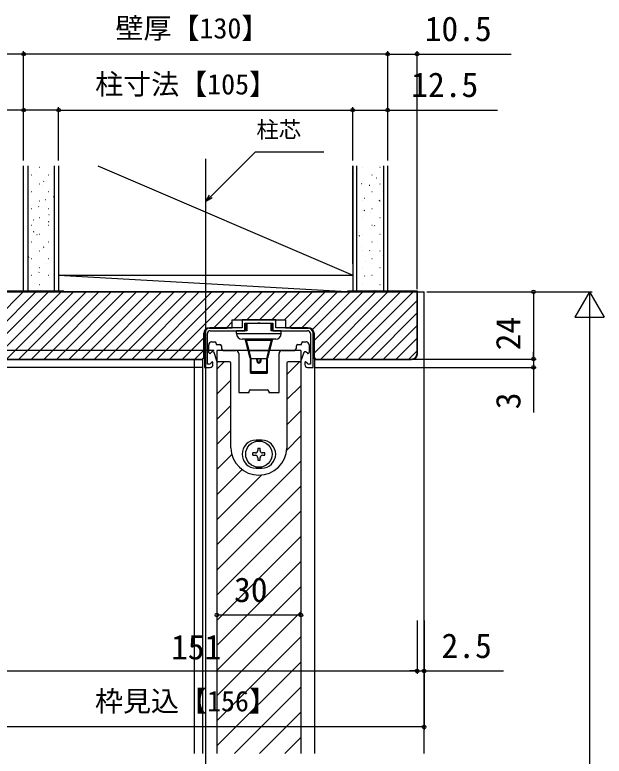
# Model space of a CAD drawing. Units: millimetres, scale not verified. Extents: x -525 to 525, y -783 to 779.
# Drawn here: x -415.1 to -204.7, y 326 to 590.9 of the extents above; entities that cross this region are included whole.
import ezdxf
from ezdxf.enums import TextEntityAlignment as Align

# ---------------------------------------------------------------- set-up
doc = ezdxf.new("R2010")
doc.units = ezdxf.units.MM
doc.header["$LTSCALE"] = 4
for name, color, linetype in [('0-0_0', 7, 'Continuous'), ('0-3_YKK_11', 7, 'Continuous'), ('0-5_YKK_12', 2, 'Continuous'), ('0-6_YKK_13', 4, 'Continuous'), ('0-8_YKK_D', 6, 'Continuous'), ('0-A_YSS_K', 3, 'Continuous'), ('0-B_YSS_KE', 3, 'Continuous')]:
    doc.layers.add(name, color=color, linetype=linetype)
doc.styles.add('ＭＳ ゴシック', font='')
doc.styles.get('ＭＳ ゴシック').set_extended_font_data('MS Gothic')

msp = doc.modelspace()

# ---------------------------------------------------------------- linework, layer by layer
at = {"layer": '0-0_0'}
for p, q in [((-296.3, 492.112), (-296.3, 491.912)), ((-339.4, 478.912), (-339.4, 479.112))]:
    msp.add_line(p, q, dxfattribs=at)
at = {"layer": '0-3_YKK_11'}
for points in [[(-310.6, 479.012), (-322, 479.012), (-322, 481.912), (-334, 481.912), (-334, 479.012), (-345.4, 479.012)], [(-345.4, 478.012), (-333, 478.012), (-333, 480.712), (-328.458, 480.712), (-328.275, 480.832), (-327.725, 480.832), (-327.542, 480.712), (-323, 480.712), (-323, 478.012), (-310.6, 478.012)], [(-347.4, 477.012), (-347.4, 464.912), (-345.4, 464.912)], [(-345.897, 466.112), (-346.4, 466.112), (-346.4, 477.012)], [(-310.6, 464.912), (-308.6, 464.912), (-308.6, 477.012)], [(-309.6, 477.012), (-309.6, 466.112), (-310.103, 466.112)], [(-344.4, 465.912), (-344.4, 466.782), (-344.692, 466.903), (-345.19, 466.404)], [(-310.81, 466.404), (-311.308, 466.903), (-311.6, 466.782), (-311.6, 465.912)]]:
    msp.add_lwpolyline(points, dxfattribs=at)
for centre, radius, start, end in [((-345.4, 477.012), 2, 90, 180), ((-345.4, 477.012), 1, 90, 180), ((-310.6, 477.012), 2, 360, 90), ((-310.6, 477.012), 1, 0, 90), ((-345.897, 467.112), 1, 270, 315), ((-310.103, 467.112), 1, 225, 270), ((-345.4, 465.912), 1, 270, 360), ((-310.6, 465.912), 1, 180, 270)]:
    msp.add_arc(centre, radius, start, end, dxfattribs=at)
at = {"layer": '0-5_YKK_12'}
for p, q in [((-347, 141.912), (-347, 539.412)), ((-425, 491.912), (-269, 491.912)), ((-269, 326.912), (-269, 491.912)), ((-343, 470.912), (-343, 326.912)), ((-313, 470.912), (-343, 470.912)), ((-313, 470.912), (-313, 326.912)), ((-351, 326.912), (-351, 467.912)), ((-348, 326.912), (-348, 467.912)), ((-343, 464.311), (-340.399, 466.912)), ((-318, 462.37), (-313.459, 466.912)), ((-308, 326.912), (-308, 467.912)), ((-343, 455.331), (-338, 460.331)), ((-318, 453.39), (-313, 458.39)), ((-343, 446.35), (-338, 451.35)), ((-318, 444.41), (-313, 449.41)), ((-343, 437.37), (-338, 442.37)), ((-318.049, 435.38), (-313, 440.429)), ((-343, 428.39), (-337.642, 433.748)), ((-343, 401.449), (-313, 431.449)), ((-343, 419.41), (-334, 428.41)), ((-343, 410.429), (-326.964, 426.465)), ((-343, 392.469), (-313, 422.469)), ((-343, 383.489), (-313, 413.489)), ((-343, 374.508), (-313, 404.508)), ((-343, 365.528), (-313, 395.528)), ((-343, 356.548), (-313, 386.548)), ((-343, 347.568), (-313, 377.568)), ((-343, 338.587), (-313, 368.587)), ((-343, 329.607), (-313, 359.607)), ((-336.715, 326.912), (-313, 350.627)), ((-327.735, 326.912), (-313, 341.647)), ((-318.755, 326.912), (-313, 332.666))]:
    msp.add_line(p, q, dxfattribs=at)
at = {"layer": '0-6_YKK_13'}
for p, q in [((-332.8, 480.712), (-332.8, 478.012)), ((-332.8, 480.712), (-323.2, 480.712)), ((-332.343, 480.712), (-332.343, 478.012)), ((-323.657, 478.012), (-323.657, 480.712)), ((-323.2, 478.012), (-323.2, 480.712)), ((-336, 477.012), (-336, 478.012)), ((-332.343, 478.012), (-336, 478.012)), ((-336, 477.012), (-320, 477.012)), ((-320, 478.012), (-323.657, 478.012)), ((-320, 477.012), (-320, 478.012)), ((-322, 475.012), (-334, 475.012)), ((-331.06, 468.234), (-332.776, 474.641)), ((-332.431, 474.512), (-332.776, 474.641)), ((-332.431, 475.012), (-332.431, 474.512)), ((-331.493, 471.012), (-332.431, 474.512)), ((-323.569, 474.512), (-332.431, 474.512)), ((-323.224, 474.641), (-324.94, 468.234)), ((-323.569, 474.512), (-324.507, 471.012)), ((-323.569, 475.012), (-323.569, 474.512)), ((-323.224, 474.641), (-323.569, 474.512)), ((-345.9, 470.212), (-345.9, 473.012)), ((-344.9, 474.012), (-343.7, 474.012)), ((-343.2, 473.512), (-343.2, 473.112)), ((-343.2, 473.112), (-341.9, 473.112)), ((-341.4, 472.612), (-341.4, 471.912)), ((-314.6, 471.912), (-314.6, 472.612)), ((-314.1, 473.112), (-312.8, 473.112)), ((-312.8, 473.112), (-312.8, 473.512)), ((-312.3, 474.012), (-311.1, 474.012)), ((-310.1, 473.012), (-310.1, 470.212)), ((-345.511, 469.912), (-345.6, 469.912)), ((-344.937, 470.309), (-345.316, 469.984)), ((-344.798, 470.428), (-344.937, 470.309)), ((-344.76, 470.457), (-344.798, 470.428)), ((-343.035, 467.317), (-343.998, 470.206)), ((-340.4, 470.912), (-336.2, 470.912)), ((-331.783, 470.934), (-331.493, 471.012)), ((-330.77, 468.012), (-331.493, 471.012)), ((-331.493, 471.012), (-324.507, 471.012)), ((-324.507, 471.012), (-325.23, 468.012)), ((-324.217, 470.934), (-324.507, 471.012)), ((-319.8, 470.912), (-315.6, 470.912)), ((-312.002, 470.206), (-312.965, 467.317)), ((-311.202, 470.428), (-311.24, 470.457)), ((-311.063, 470.309), (-311.202, 470.428)), ((-310.684, 469.984), (-311.063, 470.309)), ((-310.4, 469.912), (-310.489, 469.912)), ((-342.968, 467.117), (-343.035, 467.317)), ((-338.5, 466.912), (-342.684, 466.912)), ((-331, 463.123), (-331, 468.121)), ((-325.23, 468.012), (-330.77, 468.012)), ((-330.7, 462.823), (-330.7, 468.012)), ((-328.8, 468.012), (-328.8, 467.596)), ((-328.5, 468.012), (-328.5, 467.633)), ((-327.5, 468.012), (-327.5, 467.633)), ((-327.2, 467.596), (-327.2, 468.012)), ((-325.3, 468.012), (-325.3, 462.823)), ((-325, 468.121), (-325, 463.123)), ((-318, 466.412), (-318, 454.312)), ((-313.316, 466.912), (-317.5, 466.912)), ((-312.965, 467.317), (-313.032, 467.117)), ((-330.7, 463.42), (-325.3, 463.42)), ((-330.7, 463.086), (-325.3, 463.086)), ((-330.7, 462.83), (-325.3, 462.83)), ((-330.7, 462.823), (-325.3, 462.823)), ((-331.5, 455.912), (-331.5, 456.412)), ((-331, 456.912), (-325, 456.912)), ((-324.5, 456.412), (-324.5, 455.912)), ((-318, 454.312), (-318, 436.112)), ((-327, 438.912), (-329, 438.912)), ((-328.42, 436.062), (-327.58, 436.062)), ((-328.42, 436.062), (-328.42, 435.172)), ((-327.58, 435.172), (-327.58, 436.062)), ((-330.15, 433.492), (-330.15, 434.332)), ((-329.26, 434.332), (-330.15, 434.332)), ((-330.15, 433.492), (-329.26, 433.492)), ((-328.42, 432.652), (-328.42, 431.762)), ((-327.58, 431.762), (-327.58, 432.652)), ((-325.85, 434.332), (-326.74, 434.332)), ((-326.74, 433.492), (-325.85, 433.492)), ((-326.74, 433.492), (-325.85, 433.492)), ((-325.85, 433.492), (-325.85, 434.332)), ((-328.42, 431.762), (-327.58, 431.762)), ((-329, 428.912), (-327, 428.912))]:
    msp.add_line(p, q, dxfattribs=at)
for points in [[(-335.2, 469.912), (-335.2, 455.912), (-331.5, 455.912)], [(-324.5, 455.912), (-320.8, 455.912), (-320.8, 469.912)], [(-338, 436.119), (-338, 454.312), (-338, 466.412)], [(-328.8, 467.596), (-328.769, 467.596), (-328.739, 467.597), (-328.708, 467.598), (-328.678, 467.599), (-328.647, 467.601), (-328.616, 467.604), (-328.586, 467.607), (-328.556, 467.612), (-328.526, 467.618), (-328.5, 467.633)], [(-328.8, 467.596), (-328.791, 467.427), (-328.763, 467.26), (-328.717, 467.098), (-328.651, 466.943), (-328.563, 466.799), (-328.453, 466.671), (-328.32, 466.567), (-328.167, 466.498), (-328, 466.473), (-327.833, 466.498), (-327.68, 466.567), (-327.547, 466.671), (-327.437, 466.799), (-327.349, 466.943), (-327.283, 467.098), (-327.237, 467.26), (-327.209, 467.427), (-327.2, 467.596)], [(-328.5, 467.633), (-328.496, 467.517), (-328.485, 467.402), (-328.465, 467.289), (-328.437, 467.177), (-328.399, 467.067), (-328.35, 466.963), (-328.288, 466.865), (-328.209, 466.781), (-328.112, 466.719), (-328, 466.694), (-327.888, 466.719), (-327.791, 466.781), (-327.712, 466.865), (-327.65, 466.963), (-327.601, 467.067), (-327.563, 467.177), (-327.535, 467.289), (-327.515, 467.402), (-327.504, 467.517), (-327.5, 467.633)], [(-327.2, 467.596), (-327.231, 467.596), (-327.261, 467.597), (-327.292, 467.598), (-327.322, 467.599), (-327.353, 467.601), (-327.384, 467.604), (-327.414, 467.607), (-327.444, 467.612), (-327.474, 467.618), (-327.5, 467.633)], [(-330.7, 463.42), (-330.731, 463.42), (-330.761, 463.42), (-330.792, 463.419), (-330.822, 463.417), (-330.853, 463.415), (-330.884, 463.413), (-330.914, 463.409), (-330.944, 463.405), (-330.974, 463.399), (-331, 463.384), (-330.994, 463.326), (-330.977, 463.27), (-330.949, 463.218), (-330.912, 463.173), (-330.866, 463.136), (-330.814, 463.109), (-330.758, 463.092), (-330.7, 463.086)], [(-331, 463.123), (-330.993, 463.065), (-330.975, 463.01), (-330.947, 462.959), (-330.91, 462.915), (-330.865, 462.879), (-330.813, 462.852), (-330.758, 462.836), (-330.7, 462.83)], [(-325, 463.384), (-325.026, 463.399), (-325.056, 463.405), (-325.086, 463.409), (-325.116, 463.413), (-325.147, 463.415), (-325.178, 463.417), (-325.208, 463.419), (-325.239, 463.42), (-325.269, 463.42), (-325.3, 463.42)], [(-325.3, 463.086), (-325.242, 463.092), (-325.186, 463.109), (-325.134, 463.136), (-325.088, 463.173), (-325.051, 463.218), (-325.023, 463.27), (-325.006, 463.326), (-325, 463.384)], [(-325, 463.123), (-325.007, 463.065), (-325.025, 463.01), (-325.053, 462.959), (-325.09, 462.915), (-325.135, 462.879), (-325.187, 462.852), (-325.242, 462.836), (-325.3, 462.83)]]:
    msp.add_lwpolyline(points, dxfattribs=at)
msp.add_circle((-328, 433.912), 4.7, dxfattribs=at)
for centre, radius, start, end in [((-334, 477.012), 2, 180, 270), ((-322, 477.012), 2, 270, 0), ((-333.259, 474.512), 0.5, 15, 89.80906), ((-322.741, 474.512), 0.5, 90.67994, 165), ((-344.9, 473.012), 1, 93.6951, 180), ((-344.9, 473.012), 1, 90, 93.6951), ((-343.7, 473.512), 0.5, 0, 90), ((-341.9, 472.612), 0.5, 0, 90), ((-340.4, 471.912), 1, 180, 270), ((-315.6, 471.912), 1, 270, 0), ((-314.1, 472.612), 0.5, 90, 180), ((-312.3, 473.512), 0.5, 90, 180), ((-311.1, 473.012), 1, 86.3049, 90), ((-311.1, 473.012), 1, 0, 86.3049), ((-345.6, 470.212), 0.3, 180, 270), ((-345.511, 470.212), 0.3, 270, 310.60129), ((-344.473, 470.048), 0.5, 18.43495, 125.07316), ((-336.2, 469.912), 1, 0, 90), ((-319.8, 469.912), 1, 90, 180), ((-311.527, 470.048), 0.5, 54.92684, 161.56505), ((-310.489, 470.212), 0.3, 229.39871, 270), ((-310.4, 470.212), 0.3, 270, 0), ((-342.684, 467.212), 0.3, 198.43495, 270), ((-338.5, 466.412), 0.5, 0, 90), ((-330.77, 468.312), 0.3, 195, 270), ((-325.23, 468.312), 0.3, 270, 345), ((-317.5, 466.412), 0.5, 90, 180), ((-313.316, 467.212), 0.3, 270, 341.56505), ((-330.706, 463.128), 0.294, 180.00014, 180.79402), ((-330.705, 463.128), 0.295, 180.7939, 181.00886), ((-330.7, 463.123), 0.3, 180, 270), ((-325.3, 463.123), 0.3, 270, 0), ((-325.294, 463.128), 0.294, 359.20598, 359.99986), ((-325.295, 463.128), 0.295, 358.99114, 359.2061), ((-331, 456.412), 0.5, 90, 180), ((-325, 456.412), 0.5, 0, 90), ((-329, 433.912), 5, 90, 270), ((-327, 433.912), 5, 270, 90), ((-337.5, 436.119), 0.5, 180, 181.79037), ((-328, 436.416), 10.005, 181.79037, 358.25523), ((-329.26, 435.172), 0.84, 270, 0), ((-326.74, 435.172), 0.84, 180, 270), ((-329.26, 432.652), 0.84, 0, 90), ((-326.74, 432.652), 0.84, 90, 180)]:
    msp.add_arc(centre, radius, start, end, dxfattribs=at)
at = {"layer": '0-8_YKK_D'}
for p, q in [((-412, 538.912), (-412, 577.912)), ((-412, 538.912), (-412, 577.912)), ((-282, 538.912), (-282, 577.912)), ((-282, 538.912), (-282, 577.912)), ((-271.5, 492.912), (-271.5, 577.912)), ((-282, 576.912), (-412, 576.912)), ((-412, 538.912), (-412, 557.912)), ((-399.5, 538.912), (-399.5, 557.912)), ((-399.5, 538.912), (-399.5, 557.912)), ((-399.5, 556.912), (-294.5, 556.912)), ((-294.5, 538.912), (-294.5, 557.912)), ((-294.5, 538.912), (-294.5, 557.912)), ((-282, 538.912), (-282, 557.912)), ((-268, 491.912), (-208.95, 491.912)), ((-268, 491.912), (-228.95, 491.912)), ((-229.95, 491.912), (-229.95, 467.912)), ((-209.95, 491.912), (-215.2, 482.818)), ((-209.95, 491.912), (-204.7, 482.818)), ((-209.95, 491.912), (-209.95, 473.725)), ((-215.2, 482.818), (-204.7, 482.818)), ((-209.95, 481.412), (-209.95, 169.412)), ((-344, 470.912), (-503.213, 470.912)), ((-344, 470.912), (-503.195, 470.912)), ((-344, 470.912), (-483.213, 470.912)), ((-229.95, 467.912), (-229.95, 470.462)), ((-272.5, 467.912), (-228.95, 467.912)), ((-272.5, 467.912), (-228.95, 467.912)), ((-229.95, 467.912), (-229.95, 464.912)), ((-347.9, 464.912), (-483.213, 464.912)), ((-308.1, 464.912), (-228.95, 464.912)), ((-229.95, 464.912), (-229.95, 448.857)), ((-343, 405.133), (-343, 375.412)), ((-313, 405.133), (-313, 375.412)), ((-313, 376.412), (-343, 376.412)), ((-271.5, 374.412), (-271.5, 355.412)), ((-271.5, 374.412), (-271.5, 355.412)), ((-269, 374.412), (-269, 355.412)), ((-422.5, 356.412), (-271.5, 356.412)), ((-271.5, 356.412), (-274.05, 356.412)), ((-271.5, 356.412), (-269, 356.412)), ((-269, 357.194), (-269, 335.412)), ((-269, 356.412), (-240.673, 356.412)), ((-269, 336.412), (-425, 336.412))]:
    msp.add_line(p, q, dxfattribs=at)
for points in [[(-412, 576.912), (-422.5, 576.912), (-456.05, 576.912)], [(-282, 576.912), (-271.5, 576.912), (-237.95, 576.912)], [(-399.5, 556.912), (-412, 556.912), (-452.338, 556.912)], [(-294.5, 556.912), (-282, 556.912), (-242.753, 556.912)], [(-347, 524.246), (-345.197, 526.049), (-329.235, 542.011), (-304.843, 542.011)], [(-344.714, 525.566), (-347, 524.246), (-345.68, 526.532)]]:
    msp.add_lwpolyline(points, dxfattribs=at)
for centre in [(-412, 576.912), (-412, 576.912), (-282, 576.912), (-282, 576.912), (-271.5, 576.912), (-412, 556.912), (-399.5, 556.912), (-399.5, 556.912), (-294.5, 556.912), (-294.5, 556.912), (-282, 556.912), (-229.95, 491.912), (-229.95, 467.912), (-229.95, 467.912), (-229.95, 464.912), (-343, 376.412), (-313, 376.412), (-271.5, 356.412), (-271.5, 356.412), (-269, 356.412), (-269, 336.412)]:
    msp.add_circle(centre, 0.637, dxfattribs=at)
at = {"layer": '0-A_YSS_K'}
for p, q in [((-412, 491.912), (-412, 536.912)), ((-410.5, 536.912), (-410.5, 491.912)), ((-406.44, 536.465), (-406.34, 536.465)), ((-401, 491.912), (-401, 536.912)), ((-399.5, 536.912), (-399.5, 501.912)), ((-385.5, 536.912), (-294.5, 497.912)), ((-294.5, 501.912), (-294.5, 536.912)), ((-293, 491.912), (-293, 536.912)), ((-292.719, 535.925), (-292.7, 535.932)), ((-290.92, 536.465), (-290.82, 536.465)), ((-284.84, 536.465), (-284.74, 536.465)), ((-283.5, 536.912), (-283.5, 491.912)), ((-282, 491.912), (-282, 536.912)), ((-409.29, 533.715), (-409.19, 533.715)), ((-407.396, 535.089), (-407.377, 535.096)), ((-403.21, 533.715), (-403.11, 533.715)), ((-287.69, 533.715), (-287.59, 533.715)), ((-285.941, 532.644), (-285.922, 532.65)), ((-406.44, 530.485), (-406.34, 530.485)), ((-405.444, 530.099), (-405.425, 530.105)), ((-404.931, 531.349), (-404.764, 531.46)), ((-291.427, 530.701), (-291.408, 530.707)), ((-290.92, 530.485), (-290.82, 530.485)), ((-288.597, 529.993), (-288.431, 530.103)), ((-284.84, 530.485), (-284.74, 530.485)), ((-409.29, 527.735), (-409.19, 527.735)), ((-403.21, 527.735), (-403.11, 527.735)), ((-287.69, 527.735), (-287.59, 527.735)), ((-283.989, 527.653), (-283.97, 527.66)), ((-404.152, 524.874), (-404.133, 524.881)), ((-401.321, 525.903), (-401.154, 526.013)), ((-290.229, 525.443), (-290.21, 525.45)), ((-284.988, 524.546), (-284.821, 524.657)), ((-409.732, 522.898), (-409.713, 522.905)), ((-406.7, 522.343), (-406.533, 522.453)), ((-406.44, 524.505), (-406.34, 524.505)), ((-290.92, 524.505), (-290.82, 524.505)), ((-284.84, 524.505), (-284.74, 524.505)), ((-409.29, 521.755), (-409.19, 521.755)), ((-403.21, 521.755), (-403.11, 521.755)), ((-402.954, 519.617), (-402.935, 519.623)), ((-290.366, 520.986), (-290.199, 521.097)), ((-288.277, 520.452), (-288.258, 520.459)), ((-287.69, 521.755), (-287.59, 521.755)), ((-408.44, 517.674), (-408.421, 517.68)), ((-406.44, 518.525), (-406.34, 518.525)), ((-403.09, 516.897), (-402.923, 517.007)), ((-290.92, 518.525), (-290.82, 518.525)), ((-284.84, 518.525), (-284.74, 518.525)), ((-409.29, 515.775), (-409.19, 515.775)), ((-403.21, 515.775), (-403.11, 515.775)), ((-401.002, 514.626), (-401, 514.627)), ((-287.69, 515.775), (-287.59, 515.775)), ((-286.985, 515.228), (-286.966, 515.235)), ((-286.756, 515.54), (-286.59, 515.65)), ((-408.468, 513.337), (-408.302, 513.447)), ((-407.242, 512.416), (-407.223, 512.423)), ((-406.44, 512.545), (-406.34, 512.545)), ((-292.566, 513.252), (-292.547, 513.259)), ((-292.135, 511.98), (-291.968, 512.09)), ((-290.92, 512.545), (-290.82, 512.545)), ((-284.84, 512.545), (-284.74, 512.545)), ((-409.29, 509.795), (-409.19, 509.795)), ((-403.21, 509.795), (-403.11, 509.795)), ((-287.69, 509.795), (-287.59, 509.795)), ((-285.787, 509.97), (-285.769, 509.977)), ((-406.44, 506.565), (-406.34, 506.565)), ((-405.29, 507.425), (-405.272, 507.432)), ((-404.859, 507.89), (-404.692, 508.001)), ((-291.274, 508.027), (-291.255, 508.034)), ((-290.92, 506.565), (-290.82, 506.565)), ((-288.525, 506.534), (-288.359, 506.644)), ((-284.84, 506.565), (-284.74, 506.565)), ((-410.237, 504.33), (-410.071, 504.441)), ((-409.29, 503.815), (-409.19, 503.815)), ((-403.21, 503.815), (-403.11, 503.815)), ((-287.69, 503.815), (-287.59, 503.815)), ((-283.835, 504.98), (-283.817, 504.986)), ((-403.998, 502.201), (-403.979, 502.208)), ((-290.076, 502.77), (-290.057, 502.776)), ((-409.579, 500.225), (-409.56, 500.232)), ((-406.628, 498.884), (-406.461, 498.994)), ((-406.44, 500.585), (-406.34, 500.585)), ((-290.92, 500.585), (-290.82, 500.585)), ((-284.84, 500.585), (-284.74, 500.585)), ((-409.29, 497.835), (-409.19, 497.835)), ((-403.21, 497.835), (-403.11, 497.835)), ((-402.801, 496.943), (-402.782, 496.95)), ((-399.5, 497.912), (-294.5, 497.912)), ((-399.5, 497.912), (-294.5, 491.912)), ((-290.294, 497.527), (-290.127, 497.638)), ((-288.124, 497.779), (-288.105, 497.786)), ((-287.69, 497.835), (-287.59, 497.835)), ((-408.287, 495), (-408.268, 495.007)), ((-406.44, 494.605), (-406.34, 494.605)), ((-290.92, 494.605), (-290.82, 494.605)), ((-284.84, 494.605), (-284.74, 494.605)), ((-422.5, 481.54), (-412.128, 491.912)), ((-422.5, 477.05), (-407.638, 491.912)), ((-422.5, 472.56), (-403.148, 491.912)), ((-421.991, 468.579), (-398.658, 491.912)), ((-418.168, 467.912), (-394.168, 491.912)), ((-413.678, 467.912), (-389.678, 491.912)), ((-409.188, 467.912), (-385.188, 491.912)), ((-404.698, 467.912), (-380.698, 491.912)), ((-400.207, 467.912), (-376.207, 491.912)), ((-399.5, 491.912), (-294.5, 491.912)), ((-395.717, 467.912), (-371.717, 491.912)), ((-391.227, 467.912), (-367.227, 491.912)), ((-386.737, 467.912), (-362.737, 491.912)), ((-382.247, 467.912), (-358.247, 491.912)), ((-377.757, 467.912), (-353.757, 491.912)), ((-373.267, 467.912), (-349.267, 491.912)), ((-368.776, 467.912), (-344.776, 491.912)), ((-364.286, 467.912), (-340.286, 491.912)), ((-359.796, 467.912), (-335.796, 491.912)), ((-344.106, 479.112), (-331.306, 491.912)), ((-336.816, 481.912), (-326.816, 491.912)), ((-332.326, 481.912), (-322.326, 491.912)), ((-327.836, 481.912), (-317.836, 491.912)), ((-323.346, 481.912), (-313.346, 491.912)), ((-318.855, 481.912), (-308.855, 491.912)), ((-317.165, 479.112), (-304.365, 491.912)), ((-312.675, 479.112), (-299.875, 491.912)), ((-308.829, 478.467), (-295.385, 491.912)), ((-308.3, 474.507), (-290.895, 491.912)), ((-308.3, 470.016), (-286.405, 491.912)), ((-305.915, 467.912), (-281.915, 491.912)), ((-301.425, 467.912), (-277.425, 491.912)), ((-296.934, 467.912), (-272.934, 491.912)), ((-286.832, 492.555), (-286.813, 492.561)), ((-292.444, 467.912), (-271.5, 488.856)), ((-287.954, 467.912), (-271.5, 484.366)), ((-339.616, 479.112), (-337.5, 481.228)), ((-283.464, 467.912), (-271.5, 479.876)), ((-355.306, 467.912), (-347.7, 475.518)), ((-278.974, 467.912), (-271.5, 475.386)), ((-350.816, 467.912), (-347.7, 471.028)), ((-274.484, 467.912), (-271.5, 470.895))]:
    msp.add_line(p, q, dxfattribs=at)
for points in [[(-399.5, 536.912), (-399.5, 491.912), (-412, 491.912)], [(-294.5, 536.912), (-294.5, 491.912), (-282, 491.912)]]:
    msp.add_lwpolyline(points, dxfattribs=at)
at = {"layer": '0-B_YSS_KE'}
for p, q in [((-397.7, 492.112), (-397.7, 491.912)), ((-345.7, 478.912), (-339.4, 478.912)), ((-316.6, 478.912), (-316.6, 479.112)), ((-316.6, 478.912), (-310.3, 478.912))]:
    msp.add_line(p, q, dxfattribs=at)
for points in [[(-397.7, 492.112), (-422.7, 492.112), (-422.7, 469.912)], [(-271.5, 469.912), (-271.5, 491.912), (-422.5, 491.912), (-422.5, 469.912)], [(-271.3, 469.912), (-271.3, 492.112), (-296.3, 492.112)], [(-345.7, 479.112), (-337.5, 479.112), (-337.5, 481.912), (-318.5, 481.912), (-318.5, 479.112), (-310.3, 479.112)], [(-420.5, 467.712), (-348.117, 467.712), (-347.5, 468.329), (-347.5, 477.112)], [(-420.5, 467.912), (-348.2, 467.912), (-347.7, 468.412), (-347.7, 477.112)], [(-308.5, 477.112), (-308.5, 468.329), (-307.883, 467.712), (-273.5, 467.712)], [(-308.3, 477.112), (-308.3, 468.412), (-307.8, 467.912), (-273.5, 467.912)]]:
    msp.add_lwpolyline(points, dxfattribs=at)
for centre, radius, start, end in [((-345.7, 477.112), 2, 90, 180), ((-345.7, 477.112), 1.8, 90, 180), ((-310.3, 477.112), 2, 0, 90), ((-310.3, 477.112), 1.8, 0, 90), ((-273.5, 469.912), 2.2, 270, 0), ((-273.5, 469.912), 2, 270, 0)]:
    msp.add_arc(centre, radius, start, end, dxfattribs=at)

# ---------------------------------------------------------------- texts
at = {"layer": '0-8_YKK_D', "style": 'ＭＳ ゴシック'}
for s, height, p in [('壁厚【130】', 7.331, (-379.216, 580.275)), ('10.5', 8.798, (-268.791, 578.912)), ('柱寸法【105】', 7.331, (-386.46, 560.275)), ('12.5', 8.798, (-273.594, 558.912)), ('柱芯', 5.865, (-328.906, 545.219)), ('30', 8.798, (-336.864, 378.412)), ('151', 8.798, (-359.375, 357.912)), ('2.5', 8.798, (-262.786, 358.412)), ('枠見込【156】', 7.331, (-386.517, 339.775))]:
    msp.add_text(s, height=height, dxfattribs=at).set_placement(p, align=Align.BOTTOM_LEFT)
for s, p in [('24', (-231.95, 471.014)), ('3', (-231.95, 449.971))]:
    msp.add_text(s, height=8.798, rotation=90, dxfattribs=at).set_placement(p, align=Align.BOTTOM_LEFT)

doc.saveas('drawing.dxf')
